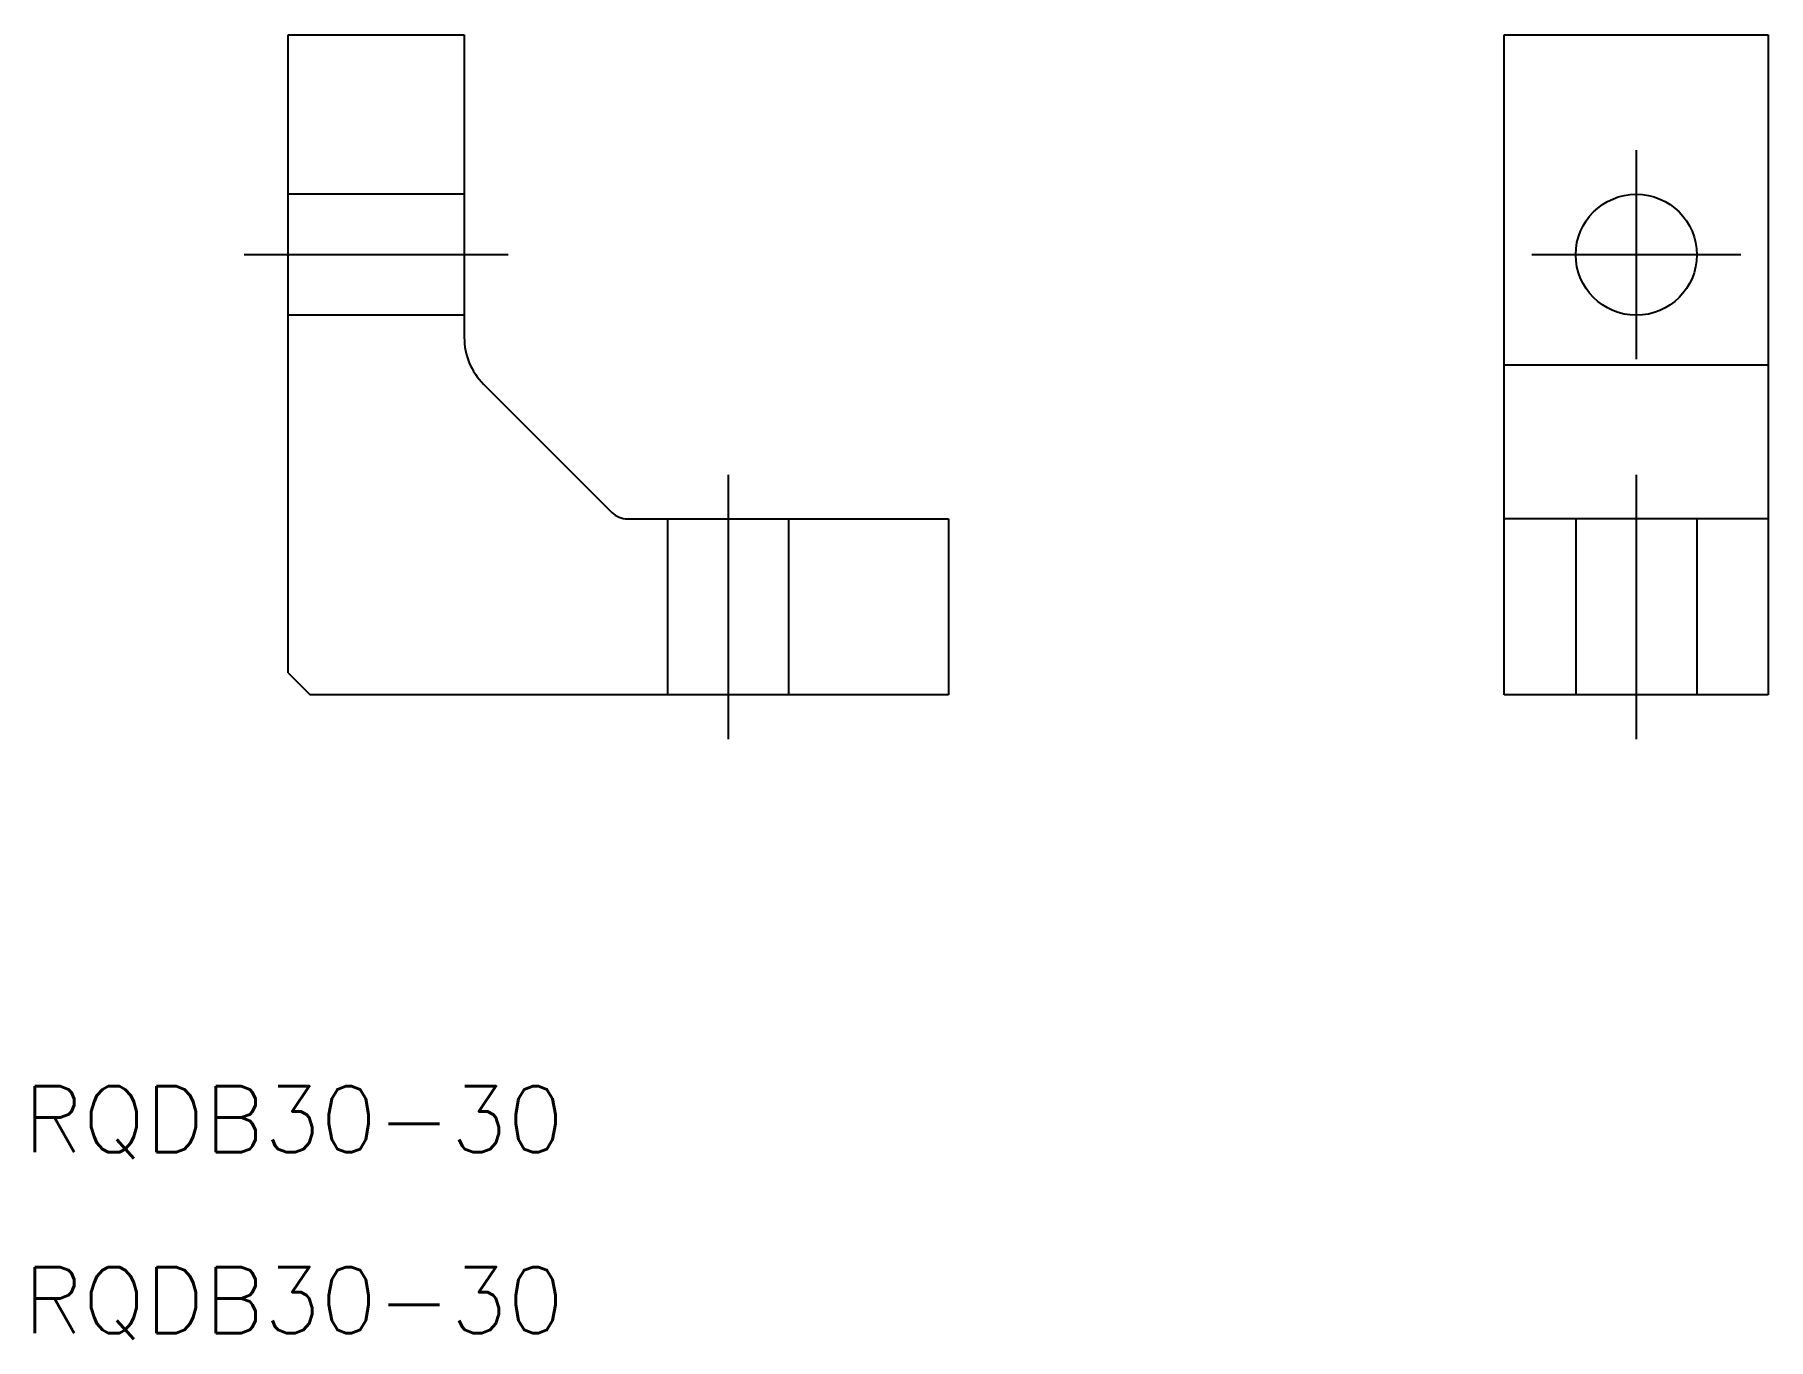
# Model space of a CAD drawing. Extents: x -66.8 to 12, y -29.3 to 30.
import ezdxf

# ---------------------------------------------------------------- set-up
doc = ezdxf.new("R2010")
doc.units = 0
doc.linetypes.add('CENTER', pattern=[50.8, 31.75, -6.35, 6.35, -6.35])
doc.linetypes.add('DASHED', pattern=[19.05, 12.7, -6.35])
doc.layers.get('0').update_dxf_attribs({"linetype": 'CONTINUOUS'})
doc.layers.add('CENTER', color=1, linetype='CENTER')
doc.styles.get("Standard").update_dxf_attribs({"font": 'txt.shx', "height": 3, "bigfont": 'bigfont.shx'})

msp = doc.modelspace()

# ---------------------------------------------------------------- linework, layer by layer
at = {"color": 7, "linetype": 'CONTINUOUS'}
for p, q in [((-55.245, 1), (-55.245, 30)), ((-55.245, 30), (-47.245, 30)), ((-47.245, 30), (-47.245, 16.243)), ((0, 0), (0, 30)), ((0, 30), (12, 30)), ((12, 30), (12, 0)), ((0, 15), (12, 15)), ((-46.412, 14.168), (-40.537, 8.293)), ((-39.829, 8), (-25.245, 8)), ((-25.245, 8), (-25.245, 0)), ((12, 8), (0, 8)), ((-55.245, 1), (-54.245, 0)), ((-25.245, 0), (-54.245, 0)), ((12, 0), (0, 0))]:
    msp.add_line(p, q, dxfattribs=at)
at = {"color": 3, "linetype": 'DASHED'}
for p, q in [((-47.245, 22.75), (-55.245, 22.75)), ((-47.245, 17.25), (-55.245, 17.25)), ((-37.995, 0), (-37.995, 8)), ((-32.495, 0), (-32.495, 8)), ((3.25, 8), (3.25, 0)), ((8.75, 8), (8.75, 0))]:
    msp.add_line(p, q, dxfattribs=at)
at = {"color": 7, "linetype": 'CONTINUOUS'}
msp.add_circle((6, 20), 2.75, dxfattribs=at)
for centre, radius, start, end in [((-44.245, 16.243), 3, 180, 225), ((-39.829, 9), 1, 225.00207, 270)]:
    msp.add_arc(centre, radius, start, end, dxfattribs=at)
at = {"layer": 'CENTER', "color": 1, "linetype": 'CENTER'}
for p, q in [((6, 24.75), (6, 15.25)), ((-45.245, 20), (-57.245, 20)), ((10.75, 20), (1.25, 20)), ((-35.245, -2), (-35.245, 10)), ((6, 10), (6, -2))]:
    msp.add_line(p, q, dxfattribs=at)

# ---------------------------------------------------------------- texts
at = {"color": 7, "linetype": 'CONTINUOUS'}
for p in [(-67.276, -20.774), (-67.276, -28.989)]:
    msp.add_text('RQDB30-30', height=3, dxfattribs=at).set_placement(p)

doc.saveas('drawing.dxf')
